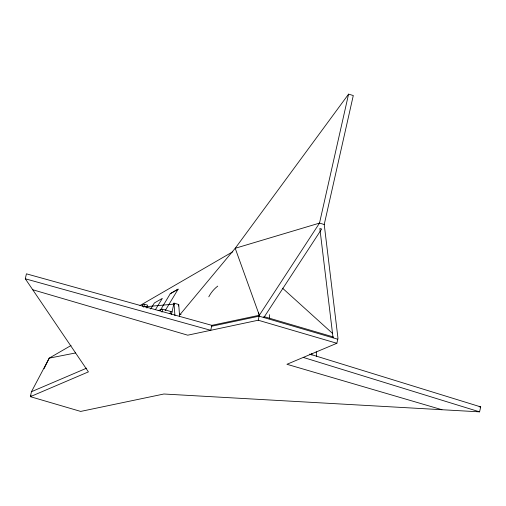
<?xml version="1.0" encoding="UTF-8"?>
<svg xmlns="http://www.w3.org/2000/svg" width="506" height="506" viewBox="0 0 506 506"><rect width="100%" height="100%" fill="white"/><g stroke="black" fill="none" stroke-linecap="round" stroke-linejoin="round"><path stroke-width="0.76" d="M71.049 345.49L49.208 358.147L31.467 391.707L30.347 396.666L88.417 371.878L25.3 278.793L26.42 273.828L211.843 325.345L259.338 315.263L319.507 223.108L348.571 94.148L353.289 95.526L324.226 224.493L337.983 338.324L336.863 343.283L286.94 364.282L441.947 409.727M142.287 306.294L142.629 304.789L144.444 304.245L147.588 305.169L146.936 308.065M143.767 307.256L144.444 304.245M162.015 312.177L162.692 309.172L172.053 311.917M170.048 313.733L170.554 311.475M171.42 314.612L174.007 303.126L178.726 304.511L179.592 316.301M178.378 306.041L178.726 304.511M211.843 325.345L210.724 330.304L25.3 278.793M32.726 289.742L187.732 335.187L258.218 320.222L259.338 315.263L258.357 312.284M31.037 395.268L30.347 396.666L80.682 411.422L163.887 394.01L479.58 411.852L480.7 406.894L309.659 354.08M44.066 368.653L49.208 358.147L75.539 352.96M160.162 310.57L170.282 293.682L178.137 289.147L165.133 310.76M150.687 309.021L154.355 302.98L162.325 298.382L155.45 309.647M348.571 94.148L235.208 248.294L179.889 314.732M170.244 293.739L178.137 289.147M139.979 305.542L232.792 251.754M31.467 391.707L86.634 368.159M158.15 310.526L162.692 309.172M211.641 326.25L259.129 316.168L337.78 339.229M145.367 306.762L174.646 304.043M479.131 406.805L480.7 406.894M324.226 224.493L319.507 223.108L235.208 248.294L259.338 315.263M258.218 320.222L336.863 343.283M179.541 314.112L181.04 314.549M303.271 357.413L479.58 411.852M282.531 288.192L332.727 333.574M316.237 351.752L316.585 356.464M311.753 353.511L311.867 355.079M174.007 303.126L174.937 315.7M208.795 296.82A34.522 32.125 73.4 0 1 217.744 286.118M269.571 314.643A34.522 32.125 73.4 0 1 269.483 318.375M264.056 316.642L263.847 317.547L321.652 229.028L319.849 228.497L333.062 337.844L333.264 336.939L264.056 316.642"/></g></svg>
